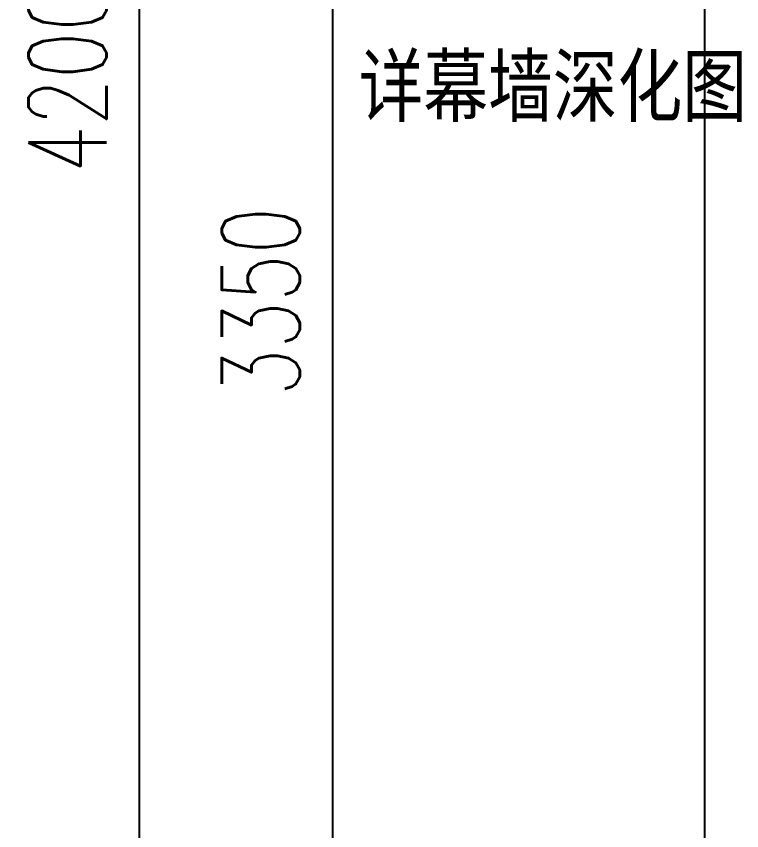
# Model space of a CAD drawing. Header units: millimetres. Extents: x 12351878 to 12381578, y 696206 to 738256.
# Drawn here: x 12373970 to 12375355, y 704599 to 706153 of the extents above; entities that cross this region are included whole.
import ezdxf

# ---------------------------------------------------------------- set-up
doc = ezdxf.new("R2010")
doc.units = ezdxf.units.MM
doc.header["$LTSCALE"] = 1000
for name, color, linetype in [('A-ANNO-DIMS', 3, 'Continuous'), ('EXTRUSION-V', 141, 'Continuous'), ('PUB_TEXT', 7, 'Continuous'), ('SYMBOL', 7, 'Continuous')]:
    doc.layers.add(name, color=color, linetype=linetype)
doc.styles.add('_TCH_DIM_T3', font='SIMPLEX', dxfattribs={"width": 0.705882, "bigfont": 'GBCBIG'})
doc.styles.add('宋体', font='', dxfattribs={"width": 0.65})
doc.styles.get('宋体').set_extended_font_data('SimSun')
doc.dimstyles.new('_TCH_ARCH&&50', dxfattribs={"dimtxt": 148.75, "dimasz": 50, "dimexe": 125, "dimexo": 150, "dimgap": 63.125, "dimtad": 1, "dimdec": 0, "dimzin": 0, "dimdsep": 46, "dimtxsty": '_TCH_DIM_T3', "dimblk": 'ARCHTICK', "dimcen": 0.09, "dimclrt": 7, "dimazin": 2, "dimtfac": 1, "dimtdec": 0, "dimtix": 1, "dimtmove": 2, "dimatfit": 3, "dimfxl": 0, "dimtolj": 1, "dimtzin": 0, "dimarcsym": 0})

# ---------------------------------------------------------------- blocks, each defined once
blk = doc.blocks.new('gyqs04')
at = {"layer": 'EXTRUSION-V'}
blk.add_line((2587, 2725.6, 0), (2587, 4704.7, 0), dxfattribs=at)
blk = doc.blocks.new('gyqs3')
at = {"layer": 'EXTRUSION-V'}
blk.add_line((2587, 504.7, 0), (2587, 2705.6, 0), dxfattribs=at)
blk = doc.blocks.new('_ArchTick')
at = {"color": 0, "linetype": 'ByBlock', "const_width": 0.4}
blk.add_lwpolyline([(-0.5, -0.5), (0.5, 0.5)], dxfattribs=at)
blk = doc.blocks.new('*D184')
at = {"layer": 'A-ANNO-DIMS', "color": 0, "lineweight": -2, "transparency": 16777216}
for p, q in [((12374574, 708133.5), (12374079.8, 708133.5)), ((12374204.8, 703933.5), (12374204.8, 708133.5)), ((12374574, 703933.5), (12374079.8, 703933.5))]:
    blk.add_line(p, q, dxfattribs=at)
at = {"layer": 'Defpoints', "color": 0, "transparency": 16777216}
for p in [(12374204.8, 708133.5), (12374724, 708133.5), (12374724, 703933.5)]:
    blk.add_point(p, dxfattribs=at)
at = {"layer": 'A-ANNO-DIMS', "color": 0, "lineweight": -2, "transparency": 16777216, "xscale": 50, "yscale": 50, "zscale": 50}
for p, rotation in [((12374204.8, 708133.5), 90), ((12374204.8, 703933.5), 270)]:
    blk.add_blockref('_ArchTick', p, dxfattribs=dict(at, rotation=rotation))
at = {"layer": 'A-ANNO-DIMS', "color": 7, "transparency": 16777216, "insert": (12374067.3, 706033.5), "char_height": 148.75, "attachment_point": 5, "rotation": 90, "style": '_TCH_DIM_T3'}
blk.add_mtext('\\A1;4200', dxfattribs=at)
blk = doc.blocks.new('*D193')
at = {"layer": 'A-ANNO-DIMS', "color": 0, "lineweight": -2, "transparency": 16777216}
for p, q in [((12375054.6, 707283.5), (12374449, 707283.5)), ((12374574, 703933.5), (12374574, 707283.5)), ((12375054.6, 703933.5), (12374449, 703933.5))]:
    blk.add_line(p, q, dxfattribs=at)
at = {"layer": 'Defpoints', "color": 0, "transparency": 16777216}
for p in [(12374574, 707283.5), (12375204.6, 707283.5), (12375204.6, 703933.5)]:
    blk.add_point(p, dxfattribs=at)
at = {"layer": 'A-ANNO-DIMS', "color": 0, "lineweight": -2, "transparency": 16777216, "xscale": 50, "yscale": 50, "zscale": 50}
for p, rotation in [((12374574, 707283.5), 90), ((12374574, 703933.5), 270)]:
    blk.add_blockref('_ArchTick', p, dxfattribs=dict(at, rotation=rotation))
at = {"layer": 'A-ANNO-DIMS', "color": 7, "transparency": 16777216, "insert": (12374436.5, 705608.5), "char_height": 148.75, "attachment_point": 5, "rotation": 90, "style": '_TCH_DIM_T3'}
blk.add_mtext('\\A1;3350', dxfattribs=at)

msp = doc.modelspace()

# ---------------------------------------------------------------- block references
at = {"layer": 'SYMBOL'}
for name, p in [('gyqs3', (12372697.5, 705372.9)), ('gyqs04', (12372697.5, 701172.9))]:
    msp.add_blockref(name, p, dxfattribs=at)

# ---------------------------------------------------------------- texts
at = {"layer": 'PUB_TEXT', "style": '宋体', "width": 0.8}
msp.add_text('详幕墙深化图', height=113.29, dxfattribs=at).set_placement((12374623.3, 705963.5))

# ---------------------------------------------------------------- dimensions: what is measured, and where the dimension line sits
at = {"layer": 'A-ANNO-DIMS'}
for p1, p2, distance, picture, middle in [((12374724, 703933.5), (12374724, 708133.5), 519.2, '*D184', (12374067.3, 706033.5)), ((12375204.6, 703933.5), (12375204.6, 707283.5), 630.6, '*D193', (12374436.5, 705608.5))]:
    dim = msp.add_aligned_dim(p1=p1, p2=p2, distance=distance, dimstyle='_TCH_ARCH&&50', dxfattribs=at)
    dim.commit()
    dim.dimension.update_dxf_attribs({"geometry": picture, "text_midpoint": middle})

doc.saveas('drawing.dxf')
